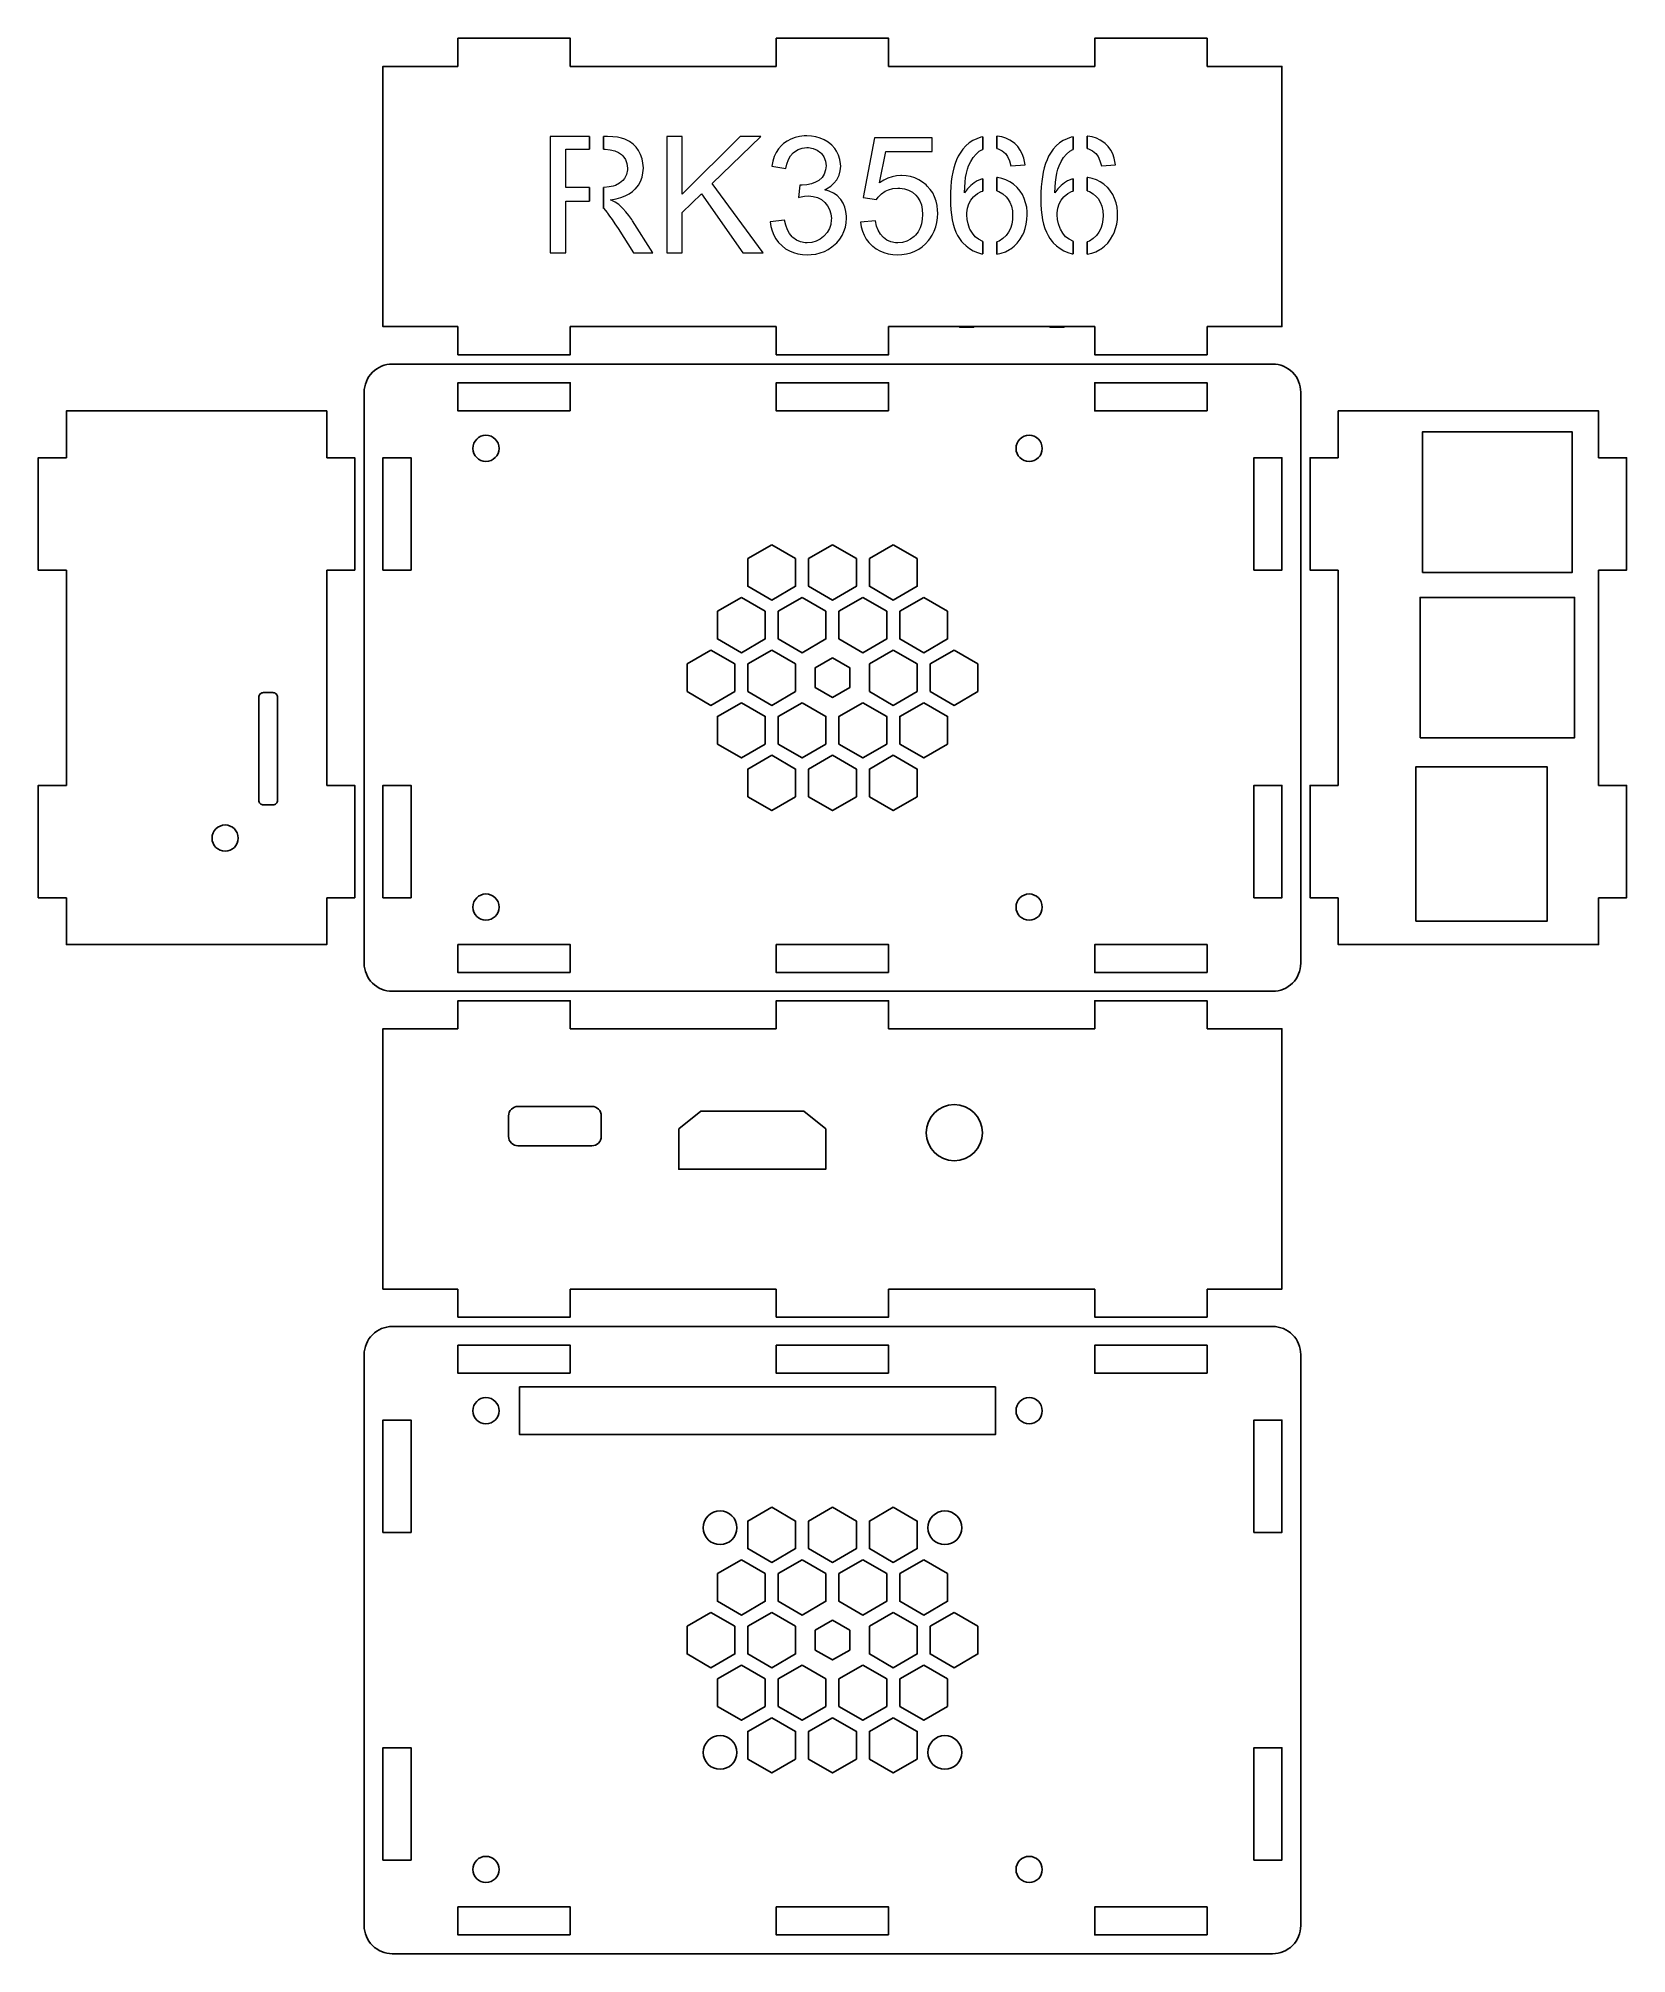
# Model space of a CAD drawing. Header units: millimetres. Extents: x 2945 to 3114, y 1561 to 1765.
import ezdxf

# ---------------------------------------------------------------- set-up
doc = ezdxf.new("R2010")
doc.units = ezdxf.units.MM
doc.layers.add('PG_ASSEMBLY_TOP', color=111, linetype='Continuous')
doc.layers.add('PG_SILKSCREEN_TOP', color=92, linetype='Continuous')

msp = doc.modelspace()

# ---------------------------------------------------------------- linework, layer by layer
at = {"lineweight": 0}
for p, q in [((3003.5, 1754.71), (2999.31, 1754.71)), ((2999.31, 1754.71), (2999.31, 1742.28)), ((3005.43, 1754.7), (3005, 1754.71)), ((3005.98, 1754.67), (3005.43, 1754.7)), ((3006.47, 1754.61), (3005.98, 1754.67)), ((3006.91, 1754.52), (3006.47, 1754.61)), ((3007.28, 1754.41), (3006.91, 1754.52)), ((3007.35, 1754.38), (3007.28, 1754.41)), ((3007.78, 1754.17), (3007.35, 1754.38)), ((3008.16, 1753.89), (3007.78, 1754.17)), ((3008.49, 1753.54), (3008.16, 1753.89)), ((3008.73, 1753.2), (3008.49, 1753.54)), ((3013.4, 1754.71), (3011.76, 1754.71)), ((3011.76, 1754.71), (3011.76, 1742.28)), ((3019.57, 1754.71), (3013.4, 1748.55)), ((3013.4, 1748.55), (3013.4, 1754.71)), ((3016.59, 1749.68), (3021.8, 1754.71)), ((3021.8, 1754.71), (3019.57, 1754.71)), ((3023.99, 1753.72), (3023.69, 1753.36)), ((3024.22, 1753.93), (3023.99, 1753.72)), ((3024.6, 1754.2), (3024.22, 1753.93)), ((3025, 1754.42), (3024.6, 1754.2)), ((3025.45, 1754.59), (3025, 1754.42)), ((3025.92, 1754.7), (3025.45, 1754.59)), ((3025.77, 1753.31), (3026.22, 1753.46)), ((3026.42, 1754.76), (3025.92, 1754.7)), ((3026.22, 1753.46), (3026.72, 1753.51)), ((3026.69, 1754.77), (3026.42, 1754.76)), ((3027.19, 1754.74), (3026.69, 1754.77)), ((3026.72, 1753.51), (3026.89, 1753.51)), ((3026.89, 1753.51), (3027.39, 1753.42)), ((3027.67, 1754.66), (3027.19, 1754.74)), ((3027.39, 1753.42), (3027.82, 1753.24)), ((3028.13, 1754.52), (3027.67, 1754.66)), ((3028.56, 1754.33), (3028.13, 1754.52)), ((3028.99, 1754.07), (3028.56, 1754.33)), ((3029.37, 1753.77), (3028.99, 1754.07)), ((3029.69, 1753.41), (3029.37, 1753.77)), ((3033.92, 1754.55), (3032.71, 1748.16)), ((3040.1, 1754.55), (3033.92, 1754.55)), ((3040.1, 1753.09), (3040.1, 1754.55)), ((3043.69, 1753.7), (3043.36, 1753.34)), ((3044.04, 1754), (3043.69, 1753.7)), ((3044.43, 1754.26), (3044.04, 1754)), ((3044.84, 1754.46), (3044.43, 1754.26)), ((3045.29, 1754.61), (3044.84, 1754.46)), ((3045.48, 1754.66), (3045.29, 1754.61)), ((3047.01, 1754.74), (3046.98, 1754.74)), ((3047.51, 1754.66), (3047.01, 1754.74)), ((3047.96, 1754.51), (3047.51, 1754.66)), ((3048.38, 1754.31), (3047.96, 1754.51)), ((3048.76, 1754.05), (3048.38, 1754.31)), ((3048.9, 1753.95), (3048.76, 1754.05)), ((3049.22, 1753.62), (3048.9, 1753.95)), ((3049.49, 1753.24), (3049.22, 1753.62)), ((3053.34, 1753.7), (3053.02, 1753.34)), ((3053.7, 1754), (3053.34, 1753.7)), ((3054.08, 1754.26), (3053.7, 1754)), ((3054.5, 1754.46), (3054.08, 1754.26)), ((3054.94, 1754.61), (3054.5, 1754.46)), ((3055.14, 1754.66), (3054.94, 1754.61)), ((3056.67, 1754.74), (3056.64, 1754.74)), ((3057.16, 1754.66), (3056.67, 1754.74)), ((3057.62, 1754.51), (3057.16, 1754.66)), ((3058.03, 1754.31), (3057.62, 1754.51)), ((3058.42, 1754.05), (3058.03, 1754.31)), ((3058.55, 1753.95), (3058.42, 1754.05)), ((3058.87, 1753.62), (3058.55, 1753.95)), ((3059.15, 1753.24), (3058.87, 1753.62)), ((3000.96, 1749.23), (3000.96, 1753.34)), ((3000.96, 1753.34), (3003.5, 1753.34)), ((3005, 1753.34), (3005.16, 1753.34)), ((3005.16, 1753.34), (3005.71, 1753.28)), ((3005.71, 1753.28), (3006.19, 1753.17)), ((3006.19, 1753.17), (3006.59, 1753)), ((3006.59, 1753), (3006.91, 1752.77)), ((3006.91, 1752.77), (3007.06, 1752.63)), ((3007.06, 1752.63), (3007.33, 1752.25)), ((3007.33, 1752.25), (3007.5, 1751.81)), ((3007.5, 1751.81), (3007.55, 1751.32)), ((3008.96, 1752.77), (3008.73, 1753.2)), ((3009.11, 1752.31), (3008.96, 1752.77)), ((3009.21, 1751.84), (3009.11, 1752.31)), ((3009.25, 1751.34), (3009.21, 1751.84)), ((3023.07, 1752.06), (3022.95, 1751.54)), ((3022.95, 1751.54), (3024.47, 1751.27)), ((3023.23, 1752.54), (3023.07, 1752.06)), ((3023.44, 1752.98), (3023.23, 1752.54)), ((3023.69, 1753.36), (3023.44, 1752.98)), ((3024.47, 1751.27), (3024.57, 1751.75)), ((3024.57, 1751.75), (3024.74, 1752.23)), ((3024.74, 1752.23), (3024.96, 1752.62)), ((3024.96, 1752.62), (3025.24, 1752.95)), ((3025.24, 1752.95), (3025.37, 1753.07)), ((3025.37, 1753.07), (3025.77, 1753.31)), ((3027.82, 1753.24), (3028.19, 1752.96)), ((3028.19, 1752.96), (3028.26, 1752.88)), ((3028.26, 1752.88), (3028.53, 1752.51)), ((3028.53, 1752.51), (3028.7, 1752.06)), ((3028.7, 1752.06), (3028.76, 1751.57)), ((3028.76, 1751.57), (3028.71, 1751.12)), ((3029.87, 1753.14), (3029.69, 1753.41)), ((3030.1, 1752.7), (3029.87, 1753.14)), ((3030.24, 1752.23), (3030.1, 1752.7)), ((3030.31, 1751.76), (3030.24, 1752.23)), ((3030.28, 1751.04), (3030.32, 1751.53)), ((3030.32, 1751.53), (3030.31, 1751.76)), ((3034.47, 1749.75), (3035.14, 1753.09)), ((3035.14, 1753.09), (3040.1, 1753.09)), ((3042.53, 1751.8), (3042.4, 1751.36)), ((3042.69, 1752.21), (3042.53, 1751.8)), ((3042.87, 1752.58), (3042.69, 1752.21)), ((3043.06, 1752.93), (3042.87, 1752.58)), ((3043.28, 1753.24), (3043.06, 1752.93)), ((3043.36, 1753.34), (3043.28, 1753.24)), ((3043.85, 1751.2), (3043.98, 1751.57)), ((3043.98, 1751.57), (3044.2, 1752.03)), ((3044.2, 1752.03), (3044.47, 1752.45)), ((3044.47, 1752.45), (3044.77, 1752.81)), ((3044.77, 1752.81), (3045.12, 1753.11)), ((3045.12, 1753.11), (3045.45, 1753.3)), ((3045.45, 1753.3), (3045.48, 1753.32)), ((3046.98, 1753.42), (3047.13, 1753.39)), ((3047.13, 1753.39), (3047.55, 1753.17)), ((3047.55, 1753.17), (3047.92, 1752.86)), ((3047.92, 1752.86), (3048.14, 1752.55)), ((3048.14, 1752.55), (3048.34, 1752.1)), ((3048.34, 1752.1), (3048.5, 1751.55)), ((3048.5, 1751.55), (3050.01, 1751.67)), ((3049.71, 1752.83), (3049.49, 1753.24)), ((3049.87, 1752.37), (3049.71, 1752.83)), ((3049.99, 1751.86), (3049.87, 1752.37)), ((3050.01, 1751.67), (3049.99, 1751.86)), ((3052.19, 1751.8), (3052.06, 1751.36)), ((3052.35, 1752.21), (3052.19, 1751.8)), ((3052.52, 1752.58), (3052.35, 1752.21)), ((3052.72, 1752.93), (3052.52, 1752.58)), ((3052.94, 1753.24), (3052.72, 1752.93)), ((3053.02, 1753.34), (3052.94, 1753.24)), ((3053.51, 1751.2), (3053.64, 1751.57)), ((3053.64, 1751.57), (3053.86, 1752.03)), ((3053.86, 1752.03), (3054.12, 1752.45)), ((3054.12, 1752.45), (3054.43, 1752.81)), ((3054.43, 1752.81), (3054.77, 1753.11)), ((3054.77, 1753.11), (3055.1, 1753.3)), ((3055.1, 1753.3), (3055.14, 1753.32)), ((3056.64, 1753.42), (3056.79, 1753.39)), ((3056.79, 1753.39), (3057.21, 1753.17)), ((3057.21, 1753.17), (3057.58, 1752.86)), ((3057.58, 1752.86), (3057.8, 1752.55)), ((3057.8, 1752.55), (3058, 1752.1)), ((3058, 1752.1), (3058.15, 1751.55)), ((3058.15, 1751.55), (3059.67, 1751.67)), ((3059.36, 1752.83), (3059.15, 1753.24)), ((3059.53, 1752.37), (3059.36, 1752.83)), ((3059.64, 1751.86), (3059.53, 1752.37)), ((3059.67, 1751.67), (3059.64, 1751.86)), ((3006.02, 1749.39), (3005.58, 1749.3)), ((3006.26, 1749.47), (3006.02, 1749.39)), ((3006.7, 1749.69), (3006.26, 1749.47)), ((3007.06, 1750), (3006.7, 1749.69)), ((3007.22, 1750.21), (3007.06, 1750)), ((3007.44, 1750.65), (3007.22, 1750.21)), ((3007.54, 1751.12), (3007.44, 1750.65)), ((3007.55, 1751.32), (3007.54, 1751.12)), ((3008.41, 1749.12), (3008.72, 1749.5)), ((3008.72, 1749.5), (3008.95, 1749.9)), ((3008.95, 1749.9), (3009.11, 1750.35)), ((3009.11, 1750.35), (3009.21, 1750.82)), ((3009.21, 1750.82), (3009.25, 1751.32)), ((3009.25, 1751.32), (3009.25, 1751.34)), ((3022.03, 1742.28), (3016.59, 1749.68)), ((3025.97, 1749.51), (3025.8, 1748.17)), ((3026.22, 1749.49), (3025.97, 1749.51)), ((3026.72, 1749.52), (3026.22, 1749.49)), ((3027.19, 1749.63), (3026.72, 1749.52)), ((3027.64, 1749.81), (3027.19, 1749.63)), ((3027.97, 1750), (3027.64, 1749.81)), ((3028.33, 1750.3), (3027.97, 1750)), ((3028.57, 1750.68), (3028.33, 1750.3)), ((3028.71, 1751.12), (3028.57, 1750.68)), ((3028.82, 1749.12), (3029.25, 1749.39)), ((3029.25, 1749.39), (3029.6, 1749.71)), ((3029.6, 1749.71), (3029.89, 1750.07)), ((3029.89, 1750.07), (3029.94, 1750.14)), ((3029.94, 1750.14), (3030.15, 1750.58)), ((3030.15, 1750.58), (3030.28, 1751.04)), ((3034.91, 1750.02), (3034.47, 1749.75)), ((3035.35, 1750.23), (3034.91, 1750.02)), ((3035.81, 1750.39), (3035.35, 1750.23)), ((3036.27, 1750.49), (3035.81, 1750.39)), ((3036.74, 1750.53), (3036.27, 1750.49)), ((3036.82, 1750.53), (3036.74, 1750.53)), ((3037.32, 1750.5), (3036.82, 1750.53)), ((3037.79, 1750.41), (3037.32, 1750.5)), ((3038.24, 1750.27), (3037.79, 1750.41)), ((3038.67, 1750.08), (3038.24, 1750.27)), ((3039.07, 1749.82), (3038.67, 1750.08)), ((3039.44, 1749.52), (3039.07, 1749.82)), ((3039.56, 1749.4), (3039.44, 1749.52)), ((3039.87, 1749.04), (3039.56, 1749.4)), ((3042.12, 1749.87), (3042.07, 1749.31)), ((3042.2, 1750.4), (3042.12, 1749.87)), ((3042.29, 1750.9), (3042.2, 1750.4)), ((3042.4, 1751.36), (3042.29, 1750.9)), ((3043.56, 1749.27), (3043.6, 1749.82)), ((3043.6, 1749.82), (3043.66, 1750.33)), ((3043.66, 1750.33), (3043.75, 1750.79)), ((3043.75, 1750.79), (3043.85, 1751.2)), ((3044.2, 1749.46), (3043.85, 1749.1)), ((3044.57, 1749.75), (3044.2, 1749.46)), ((3044.9, 1749.94), (3044.57, 1749.75)), ((3045.35, 1750.14), (3044.9, 1749.94)), ((3045.48, 1750.18), (3045.35, 1750.14)), ((3047.06, 1750.32), (3046.98, 1750.32)), ((3047.53, 1750.22), (3047.06, 1750.32)), ((3047.97, 1750.08), (3047.53, 1750.22)), ((3048.38, 1749.86), (3047.97, 1750.08)), ((3048.78, 1749.59), (3048.38, 1749.86)), ((3049.15, 1749.25), (3048.78, 1749.59)), ((3051.78, 1749.87), (3051.73, 1749.31)), ((3051.85, 1750.4), (3051.78, 1749.87)), ((3051.95, 1750.9), (3051.85, 1750.4)), ((3052.06, 1751.36), (3051.95, 1750.9)), ((3053.22, 1749.27), (3053.26, 1749.82)), ((3053.26, 1749.82), (3053.32, 1750.33)), ((3053.32, 1750.33), (3053.4, 1750.79)), ((3053.4, 1750.79), (3053.51, 1751.2)), ((3053.85, 1749.46), (3053.51, 1749.1)), ((3054.23, 1749.75), (3053.85, 1749.46)), ((3054.55, 1749.94), (3054.23, 1749.75)), ((3055.01, 1750.14), (3054.55, 1749.94)), ((3055.14, 1750.18), (3055.01, 1750.14)), ((3056.71, 1750.32), (3056.64, 1750.32)), ((3057.18, 1750.22), (3056.71, 1750.32)), ((3057.62, 1750.08), (3057.18, 1750.22)), ((3058.04, 1749.86), (3057.62, 1750.08)), ((3058.43, 1749.59), (3058.04, 1749.86)), ((3058.8, 1749.25), (3058.43, 1749.59)), ((3003.5, 1749.23), (3000.96, 1749.23)), ((3000.96, 1742.28), (3000.96, 1747.8)), ((3000.96, 1747.8), (3002.86, 1747.8)), ((3002.86, 1747.8), (3003.37, 1747.79)), ((3003.37, 1747.79), (3003.5, 1747.78)), ((3005.08, 1749.24), (3005, 1749.24)), ((3005.58, 1749.3), (3005.08, 1749.24)), ((3006.24, 1747.68), (3005.74, 1747.94)), ((3005.74, 1747.94), (3005.78, 1747.94)), ((3005.78, 1747.94), (3006.35, 1748.05)), ((3006.62, 1747.42), (3006.24, 1747.68)), ((3006.35, 1748.05), (3006.86, 1748.18)), ((3006.74, 1747.32), (3006.62, 1747.42)), ((3007.06, 1747), (3006.74, 1747.32)), ((3006.86, 1748.18), (3007.32, 1748.35)), ((3007.32, 1748.35), (3007.72, 1748.57)), ((3007.72, 1748.57), (3008.08, 1748.81)), ((3008.08, 1748.81), (3008.39, 1749.09)), ((3008.39, 1749.09), (3008.41, 1749.12)), ((3013.4, 1746.59), (3015.44, 1748.58)), ((3015.44, 1748.58), (3019.86, 1742.28)), ((3025.8, 1748.17), (3025.93, 1748.2)), ((3025.93, 1748.2), (3026.45, 1748.31)), ((3026.45, 1748.31), (3026.88, 1748.34)), ((3026.88, 1748.34), (3027.38, 1748.3)), ((3027.38, 1748.3), (3027.85, 1748.17)), ((3027.85, 1748.17), (3028.26, 1747.96)), ((3028.26, 1747.96), (3028.63, 1747.66)), ((3028.61, 1749.01), (3028.82, 1749.12)), ((3029.1, 1748.87), (3028.61, 1749.01)), ((3028.63, 1747.66), (3028.92, 1747.3)), ((3028.92, 1747.3), (3029.14, 1746.88)), ((3029.54, 1748.65), (3029.1, 1748.87)), ((3029.93, 1748.38), (3029.54, 1748.65)), ((3030.25, 1748.05), (3029.93, 1748.38)), ((3030.32, 1747.97), (3030.25, 1748.05)), ((3030.57, 1747.58), (3030.32, 1747.97)), ((3030.75, 1747.15), (3030.57, 1747.58)), ((3032.71, 1748.16), (3034.15, 1747.98)), ((3034.15, 1747.98), (3034.32, 1748.22)), ((3034.32, 1748.22), (3034.66, 1748.56)), ((3034.66, 1748.56), (3035.08, 1748.85)), ((3035.08, 1748.85), (3035.44, 1749.01)), ((3035.44, 1749.01), (3035.9, 1749.14)), ((3035.9, 1749.14), (3036.41, 1749.18)), ((3036.41, 1749.18), (3036.63, 1749.17)), ((3036.63, 1749.17), (3037.12, 1749.1)), ((3037.12, 1749.1), (3037.57, 1748.95)), ((3037.57, 1748.95), (3037.98, 1748.73)), ((3037.98, 1748.73), (3038.33, 1748.42)), ((3038.33, 1748.42), (3038.52, 1748.2)), ((3038.52, 1748.2), (3038.76, 1747.82)), ((3038.76, 1747.82), (3038.93, 1747.38)), ((3038.93, 1747.38), (3039.03, 1746.9)), ((3040.14, 1748.66), (3039.87, 1749.04)), ((3040.35, 1748.25), (3040.14, 1748.66)), ((3040.51, 1747.8), (3040.35, 1748.25)), ((3040.62, 1747.33), (3040.51, 1747.8)), ((3040.67, 1746.83), (3040.62, 1747.33)), ((3042.04, 1748.72), (3042.03, 1748.1)), ((3042.03, 1748.1), (3042.03, 1748.07)), ((3042.03, 1748.07), (3042.04, 1747.45)), ((3042.07, 1749.31), (3042.04, 1748.72)), ((3042.04, 1747.45), (3042.08, 1746.86)), ((3043.55, 1748.69), (3043.56, 1749.27)), ((3043.85, 1749.1), (3043.55, 1748.69)), ((3043.86, 1747.04), (3044, 1747.49)), ((3044, 1747.49), (3044.21, 1747.9)), ((3044.21, 1747.9), (3044.5, 1748.26)), ((3044.5, 1748.26), (3044.53, 1748.29)), ((3044.53, 1748.29), (3044.91, 1748.6)), ((3044.91, 1748.6), (3045.32, 1748.82)), ((3045.32, 1748.82), (3045.48, 1748.87)), ((3046.98, 1748.88), (3047.22, 1748.81)), ((3047.22, 1748.81), (3047.63, 1748.58)), ((3047.63, 1748.58), (3047.99, 1748.26)), ((3047.99, 1748.26), (3048.14, 1748.07)), ((3048.14, 1748.07), (3048.38, 1747.69)), ((3048.38, 1747.69), (3048.55, 1747.25)), ((3049.17, 1749.23), (3049.15, 1749.25)), ((3049.47, 1748.87), (3049.17, 1749.23)), ((3049.72, 1748.48), (3049.47, 1748.87)), ((3049.92, 1748.07), (3049.72, 1748.48)), ((3050.07, 1747.61), (3049.92, 1748.07)), ((3050.18, 1747.14), (3050.07, 1747.61)), ((3051.7, 1748.72), (3051.68, 1748.1)), ((3051.68, 1748.1), (3051.68, 1748.07)), ((3051.68, 1748.07), (3051.7, 1747.45)), ((3051.73, 1749.31), (3051.7, 1748.72)), ((3051.7, 1747.45), (3051.73, 1746.86)), ((3053.2, 1748.69), (3053.22, 1749.27)), ((3053.51, 1749.1), (3053.2, 1748.69)), ((3053.51, 1747.04), (3053.66, 1747.49)), ((3053.66, 1747.49), (3053.87, 1747.9)), ((3053.87, 1747.9), (3054.16, 1748.26)), ((3054.16, 1748.26), (3054.19, 1748.29)), ((3054.19, 1748.29), (3054.56, 1748.6)), ((3054.56, 1748.6), (3054.98, 1748.82)), ((3054.98, 1748.82), (3055.14, 1748.87)), ((3056.64, 1748.88), (3056.88, 1748.81)), ((3056.88, 1748.81), (3057.29, 1748.58)), ((3057.29, 1748.58), (3057.65, 1748.26)), ((3057.65, 1748.26), (3057.8, 1748.07)), ((3057.8, 1748.07), (3058.03, 1747.69)), ((3058.03, 1747.69), (3058.2, 1747.25)), ((3058.83, 1749.23), (3058.8, 1749.25)), ((3059.12, 1748.87), (3058.83, 1749.23)), ((3059.38, 1748.48), (3059.12, 1748.87)), ((3059.57, 1748.07), (3059.38, 1748.48)), ((3059.73, 1747.61), (3059.57, 1748.07)), ((3059.83, 1747.14), (3059.73, 1747.61)), ((3005, 1747.02), (3005.37, 1746.58)), ((3005.37, 1746.58), (3005.42, 1746.52)), ((3005.42, 1746.52), (3005.65, 1746.2)), ((3005.65, 1746.2), (3005.93, 1745.81)), ((3005.93, 1745.81), (3006.22, 1745.37)), ((3006.22, 1745.37), (3006.55, 1744.87)), ((3007.38, 1746.64), (3007.06, 1747)), ((3007.7, 1746.25), (3007.38, 1746.64)), ((3008, 1745.83), (3007.7, 1746.25)), ((3008.1, 1745.67), (3008, 1745.83)), ((3010.27, 1742.28), (3008.1, 1745.67)), ((3013.4, 1742.28), (3013.4, 1746.59)), ((3024.32, 1745.77), (3022.79, 1745.56)), ((3022.79, 1745.56), (3022.87, 1745.08)), ((3024.46, 1745.21), (3024.32, 1745.77)), ((3029.25, 1745.31), (3029.11, 1744.85)), ((3029.14, 1746.88), (3029.27, 1746.43)), ((3029.31, 1745.79), (3029.25, 1745.31)), ((3029.27, 1746.43), (3029.32, 1745.92)), ((3029.32, 1745.92), (3029.31, 1745.79)), ((3030.87, 1746.68), (3030.75, 1747.15)), ((3030.82, 1744.99), (3030.91, 1745.46)), ((3030.93, 1746.17), (3030.87, 1746.68)), ((3030.91, 1745.46), (3030.93, 1745.96)), ((3030.93, 1745.96), (3030.93, 1746.17)), ((3034.04, 1745.68), (3032.44, 1745.54)), ((3032.44, 1745.54), (3032.51, 1745.05)), ((3034.16, 1745.13), (3034.04, 1745.68)), ((3038.94, 1745.37), (3038.79, 1744.92)), ((3039.03, 1745.86), (3038.94, 1745.37)), ((3039.03, 1746.9), (3039.06, 1746.36)), ((3039.06, 1746.36), (3039.03, 1745.86)), ((3040.47, 1745.03), (3040.59, 1745.5)), ((3040.59, 1745.5), (3040.66, 1745.99)), ((3040.66, 1745.99), (3040.68, 1746.5)), ((3040.68, 1746.5), (3040.67, 1746.83)), ((3042.08, 1746.86), (3042.14, 1746.31)), ((3042.14, 1746.31), (3042.23, 1745.8)), ((3042.23, 1745.8), (3042.34, 1745.32)), ((3042.34, 1745.32), (3042.47, 1744.88)), ((3043.79, 1746.53), (3043.86, 1747.04)), ((3043.79, 1746.31), (3043.79, 1746.53)), ((3043.82, 1745.82), (3043.79, 1746.31)), ((3043.92, 1745.35), (3043.82, 1745.82)), ((3044.09, 1744.88), (3043.92, 1745.35)), ((3048.58, 1745.32), (3048.45, 1744.87)), ((3048.55, 1747.25), (3048.65, 1746.77)), ((3048.66, 1745.83), (3048.58, 1745.32)), ((3048.65, 1746.77), (3048.68, 1746.23)), ((3048.68, 1746.23), (3048.66, 1745.83)), ((3050.02, 1744.86), (3050.14, 1745.33)), ((3050.14, 1745.33), (3050.21, 1745.82)), ((3050.23, 1746.63), (3050.18, 1747.14)), ((3050.21, 1745.82), (3050.24, 1746.32)), ((3050.24, 1746.32), (3050.23, 1746.63)), ((3051.73, 1746.86), (3051.8, 1746.31)), ((3051.8, 1746.31), (3051.88, 1745.8)), ((3051.88, 1745.8), (3051.99, 1745.32)), ((3051.99, 1745.32), (3052.12, 1744.88)), ((3053.44, 1746.31), (3053.45, 1746.53)), ((3053.47, 1745.82), (3053.44, 1746.31)), ((3053.45, 1746.53), (3053.51, 1747.04)), ((3053.58, 1745.35), (3053.47, 1745.82)), ((3053.74, 1744.88), (3053.58, 1745.35)), ((3058.24, 1745.32), (3058.1, 1744.87)), ((3058.2, 1747.25), (3058.3, 1746.77)), ((3058.31, 1745.83), (3058.24, 1745.32)), ((3058.3, 1746.77), (3058.33, 1746.23)), ((3058.33, 1746.23), (3058.31, 1745.83)), ((3059.68, 1744.86), (3059.8, 1745.33)), ((3059.8, 1745.33), (3059.87, 1745.82)), ((3059.88, 1746.63), (3059.83, 1747.14)), ((3059.87, 1745.82), (3059.89, 1746.32)), ((3059.89, 1746.32), (3059.88, 1746.63)), ((3006.55, 1744.87), (3008.2, 1742.28)), ((3022.87, 1745.08), (3023, 1744.61)), ((3023, 1744.61), (3023.18, 1744.16)), ((3023.18, 1744.16), (3023.41, 1743.76)), ((3023.41, 1743.76), (3023.69, 1743.38)), ((3023.69, 1743.38), (3024.03, 1743.04)), ((3024.64, 1744.72), (3024.46, 1745.21)), ((3024.86, 1744.32), (3024.64, 1744.72)), ((3025.12, 1743.99), (3024.86, 1744.32)), ((3025.22, 1743.9), (3025.12, 1743.99)), ((3025.6, 1743.62), (3025.22, 1743.9)), ((3026.03, 1743.43), (3025.6, 1743.62)), ((3026.51, 1743.34), (3026.03, 1743.43)), ((3026.75, 1743.32), (3026.51, 1743.34)), ((3027.25, 1743.37), (3026.75, 1743.32)), ((3027.7, 1743.5), (3027.25, 1743.37)), ((3028.12, 1743.71), (3027.7, 1743.5)), ((3028.5, 1744), (3028.12, 1743.71)), ((3028.57, 1744.07), (3028.5, 1744)), ((3028.88, 1744.44), (3028.57, 1744.07)), ((3029.11, 1744.85), (3028.88, 1744.44)), ((3029.38, 1742.89), (3029.74, 1743.2)), ((3029.74, 1743.2), (3029.9, 1743.35)), ((3029.9, 1743.35), (3030.21, 1743.72)), ((3030.21, 1743.72), (3030.47, 1744.12)), ((3030.47, 1744.12), (3030.67, 1744.54)), ((3030.67, 1744.54), (3030.82, 1744.99)), ((3032.51, 1745.05), (3032.64, 1744.58)), ((3032.64, 1744.58), (3032.82, 1744.14)), ((3032.82, 1744.14), (3033.05, 1743.73)), ((3033.05, 1743.73), (3033.34, 1743.36)), ((3033.34, 1743.36), (3033.67, 1743.02)), ((3034.33, 1744.67), (3034.16, 1745.13)), ((3034.56, 1744.27), (3034.33, 1744.67)), ((3034.85, 1743.94), (3034.56, 1744.27)), ((3034.88, 1743.92), (3034.85, 1743.94)), ((3035.26, 1743.63), (3034.88, 1743.92)), ((3035.69, 1743.44), (3035.26, 1743.63)), ((3036.16, 1743.34), (3035.69, 1743.44)), ((3036.43, 1743.32), (3036.16, 1743.34)), ((3036.92, 1743.37), (3036.43, 1743.32)), ((3037.37, 1743.5), (3036.92, 1743.37)), ((3037.78, 1743.72), (3037.37, 1743.5)), ((3038.16, 1744.02), (3037.78, 1743.72)), ((3038.3, 1744.15), (3038.16, 1744.02)), ((3038.58, 1744.52), (3038.3, 1744.15)), ((3038.79, 1744.92), (3038.58, 1744.52)), ((3039.03, 1742.9), (3039.38, 1743.22)), ((3039.38, 1743.22), (3039.7, 1743.58)), ((3039.7, 1743.58), (3039.84, 1743.76)), ((3039.84, 1743.76), (3040.1, 1744.16)), ((3040.1, 1744.16), (3040.31, 1744.59)), ((3040.31, 1744.59), (3040.47, 1745.03)), ((3042.47, 1744.88), (3042.62, 1744.48)), ((3042.62, 1744.48), (3042.8, 1744.11)), ((3042.8, 1744.11), (3043, 1743.78)), ((3043, 1743.78), (3043.23, 1743.48)), ((3043.23, 1743.48), (3043.36, 1743.34)), ((3043.36, 1743.34), (3043.7, 1743)), ((3044.12, 1744.8), (3044.09, 1744.88)), ((3044.38, 1744.36), (3044.12, 1744.8)), ((3044.69, 1743.99), (3044.38, 1744.36)), ((3045.05, 1743.71), (3044.69, 1743.99)), ((3045.5, 1743.48), (3045.05, 1743.71)), ((3047.23, 1743.53), (3046.98, 1743.44)), ((3047.63, 1743.78), (3047.23, 1743.53)), ((3047.98, 1744.11), (3047.63, 1743.78)), ((3048.24, 1744.46), (3047.98, 1744.11)), ((3048.45, 1744.87), (3048.24, 1744.46)), ((3048.85, 1742.98), (3049.18, 1743.31)), ((3049.18, 1743.31), (3049.48, 1743.71)), ((3049.48, 1743.71), (3049.74, 1744.15)), ((3049.74, 1744.15), (3049.86, 1744.41)), ((3049.86, 1744.41), (3050.02, 1744.86)), ((3052.12, 1744.88), (3052.28, 1744.48)), ((3052.28, 1744.48), (3052.46, 1744.11)), ((3052.46, 1744.11), (3052.66, 1743.78)), ((3052.66, 1743.78), (3052.89, 1743.48)), ((3052.89, 1743.48), (3053.01, 1743.34)), ((3053.01, 1743.34), (3053.36, 1743)), ((3053.78, 1744.8), (3053.74, 1744.88)), ((3054.03, 1744.36), (3053.78, 1744.8)), ((3054.34, 1743.99), (3054.03, 1744.36)), ((3054.71, 1743.71), (3054.34, 1743.99)), ((3055.16, 1743.48), (3054.71, 1743.71)), ((3056.88, 1743.53), (3056.64, 1743.44)), ((3057.29, 1743.78), (3056.88, 1743.53)), ((3057.64, 1744.11), (3057.29, 1743.78)), ((3057.9, 1744.46), (3057.64, 1744.11)), ((3058.1, 1744.87), (3057.9, 1744.46)), ((3058.5, 1742.98), (3058.84, 1743.31)), ((3058.84, 1743.31), (3059.14, 1743.71)), ((3059.14, 1743.71), (3059.39, 1744.15)), ((3059.39, 1744.15), (3059.51, 1744.41)), ((3059.51, 1744.41), (3059.68, 1744.86)), ((2999.31, 1742.28), (3000.96, 1742.28)), ((3008.2, 1742.28), (3010.27, 1742.28)), ((3011.76, 1742.28), (3013.4, 1742.28)), ((3019.86, 1742.28), (3022.03, 1742.28)), ((3024.03, 1743.04), (3024.07, 1743)), ((3024.07, 1743), (3024.44, 1742.71)), ((3024.44, 1742.71), (3024.84, 1742.48)), ((3024.84, 1742.48), (3025.27, 1742.3)), ((3025.27, 1742.3), (3025.73, 1742.17)), ((3025.73, 1742.17), (3026.23, 1742.09)), ((3026.23, 1742.09), (3026.75, 1742.06)), ((3026.75, 1742.06), (3027.17, 1742.08)), ((3027.17, 1742.08), (3027.67, 1742.14)), ((3027.67, 1742.14), (3028.14, 1742.26)), ((3028.14, 1742.26), (3028.58, 1742.42)), ((3028.58, 1742.42), (3028.99, 1742.63)), ((3028.99, 1742.63), (3029.38, 1742.89)), ((3033.67, 1743.02), (3033.74, 1742.97)), ((3033.74, 1742.97), (3034.1, 1742.69)), ((3034.1, 1742.69), (3034.5, 1742.47)), ((3034.5, 1742.47), (3034.94, 1742.29)), ((3034.94, 1742.29), (3035.4, 1742.17)), ((3035.4, 1742.17), (3035.9, 1742.1)), ((3035.9, 1742.1), (3036.43, 1742.07)), ((3036.43, 1742.07), (3036.85, 1742.09)), ((3036.85, 1742.09), (3037.35, 1742.15)), ((3037.35, 1742.15), (3037.81, 1742.27)), ((3037.81, 1742.27), (3038.24, 1742.43)), ((3038.24, 1742.43), (3038.65, 1742.64)), ((3038.65, 1742.64), (3039.03, 1742.9)), ((3043.7, 1743), (3044.08, 1742.72)), ((3044.08, 1742.72), (3044.48, 1742.48)), ((3044.48, 1742.48), (3044.91, 1742.3)), ((3044.91, 1742.3), (3045.36, 1742.17)), ((3045.36, 1742.17), (3045.48, 1742.15)), ((3046.98, 1742.12), (3047, 1742.12)), ((3047, 1742.12), (3047.47, 1742.22)), ((3047.47, 1742.22), (3047.92, 1742.38)), ((3047.92, 1742.38), (3048.35, 1742.61)), ((3048.35, 1742.61), (3048.47, 1742.68)), ((3048.47, 1742.68), (3048.85, 1742.98)), ((3053.36, 1743), (3053.74, 1742.72)), ((3053.74, 1742.72), (3054.14, 1742.48)), ((3054.14, 1742.48), (3054.57, 1742.3)), ((3054.57, 1742.3), (3055.02, 1742.17)), ((3055.02, 1742.17), (3055.14, 1742.15)), ((3056.64, 1742.12), (3056.65, 1742.12)), ((3056.65, 1742.12), (3057.13, 1742.22)), ((3057.13, 1742.22), (3057.58, 1742.38)), ((3057.58, 1742.38), (3058, 1742.61)), ((3058, 1742.61), (3058.13, 1742.68)), ((3058.13, 1742.68), (3058.5, 1742.98))]:
    msp.add_line(p, q, dxfattribs=at)
for p, q in [((3013.03, 1648.68), (3015.38, 1650.58)), ((3015.38, 1650.58), (3026.38, 1650.58)), ((3026.38, 1650.58), (3028.73, 1648.68))]:
    msp.add_line(p, q)
for points in [[(2989.44, 1762.18), (2989.44, 1765.18), (3001.44, 1765.18), (3001.44, 1762.18)], [(3023.44, 1762.18), (3023.44, 1765.18), (3035.44, 1765.18), (3035.44, 1762.18)], [(3057.44, 1762.18), (3057.44, 1765.18), (3069.44, 1765.18), (3069.44, 1762.18)], [(2989.44, 1762.18), (2981.44, 1762.18), (2981.44, 1734.38), (2989.44, 1734.38)], [(3023.44, 1762.18), (3001.44, 1762.18)], [(3057.44, 1762.18), (3035.44, 1762.18)], [(3069.44, 1734.38), (3077.44, 1734.38), (3077.44, 1762.18), (3069.44, 1762.18)], [(3003.5, 1754.71), (3003.5, 1753.34)], [(3005, 1753.34), (3005, 1754.71)], [(3045.48, 1754.66), (3045.48, 1753.32)], [(3046.98, 1753.42), (3046.98, 1754.74)], [(3055.14, 1754.66), (3055.14, 1753.32)], [(3056.64, 1753.42), (3056.64, 1754.74)], [(3045.48, 1750.18), (3045.48, 1748.87)], [(3046.98, 1748.88), (3046.98, 1750.32)], [(3055.14, 1750.18), (3055.14, 1748.87)], [(3056.64, 1748.88), (3056.64, 1750.32)], [(3003.5, 1749.23), (3003.5, 1747.78)], [(3005, 1747.01), (3005, 1749.24)], [(3045.48, 1743.49), (3045.48, 1742.15)], [(3046.98, 1742.12), (3046.98, 1743.44)], [(3055.14, 1743.49), (3055.14, 1742.15)], [(3056.64, 1742.12), (3056.64, 1743.44)], [(3001.44, 1734.38), (3001.44, 1731.38), (2989.44, 1731.38), (2989.44, 1734.38)], [(3001.44, 1734.38), (3023.44, 1734.38)], [(3035.44, 1734.38), (3035.44, 1731.38), (3023.44, 1731.38), (3023.44, 1734.38)], [(3035.44, 1734.38), (3057.44, 1734.38)], [(3043.01, 1734.38), (3043.01, 1734.32), (3044.51, 1734.32), (3044.51, 1734.38)], [(3052.66, 1734.38), (3052.66, 1734.32), (3054.16, 1734.32), (3054.16, 1734.38)], [(3069.44, 1734.38), (3069.44, 1731.38), (3057.44, 1731.38), (3057.44, 1734.38)], [(2975.44, 1720.38), (2975.44, 1725.38), (2947.64, 1725.38), (2947.64, 1720.38)], [(3111.24, 1720.38), (3111.24, 1725.38), (3083.44, 1725.38), (3083.44, 1720.38)], [(2947.64, 1720.38), (2944.64, 1720.38), (2944.64, 1708.38), (2947.64, 1708.38)], [(2975.44, 1708.38), (2978.44, 1708.38), (2978.44, 1720.38), (2975.44, 1720.38)], [(3083.44, 1720.38), (3080.44, 1720.38), (3080.44, 1708.38), (3083.44, 1708.38)], [(3111.24, 1708.38), (3114.24, 1708.38), (3114.24, 1720.38), (3111.24, 1720.38)], [(2947.64, 1708.38), (2947.64, 1685.38)], [(2975.44, 1685.38), (2975.44, 1708.38)], [(3083.44, 1708.38), (3083.44, 1685.38)], [(3111.24, 1685.38), (3111.24, 1708.38)], [(2947.64, 1685.38), (2944.64, 1685.38), (2944.64, 1673.38), (2947.64, 1673.38)], [(2975.44, 1673.38), (2978.44, 1673.38), (2978.44, 1685.38), (2975.44, 1685.38)], [(3083.44, 1685.38), (3080.44, 1685.38), (3080.44, 1673.38), (3083.44, 1673.38)], [(3111.24, 1673.38), (3114.24, 1673.38), (3114.24, 1685.38), (3111.24, 1685.38)], [(2947.64, 1673.38), (2947.64, 1668.38), (2975.44, 1668.38), (2975.44, 1673.38)], [(3083.44, 1673.38), (3083.44, 1668.38), (3111.24, 1668.38), (3111.24, 1673.38)], [(2989.44, 1659.38), (2989.44, 1662.38), (3001.44, 1662.38), (3001.44, 1659.38)], [(3023.44, 1659.38), (3023.44, 1662.38), (3035.44, 1662.38), (3035.44, 1659.38)], [(3057.44, 1659.38), (3057.44, 1662.38), (3069.44, 1662.38), (3069.44, 1659.38)], [(2989.44, 1659.38), (2981.44, 1659.38), (2981.44, 1631.58), (2989.44, 1631.58)], [(3023.44, 1659.38), (3001.44, 1659.38)], [(3057.44, 1659.38), (3035.44, 1659.38)], [(3069.44, 1631.58), (3077.44, 1631.58), (3077.44, 1659.38), (3069.44, 1659.38)], [(3013.03, 1648.68), (3013.03, 1644.38), (3028.73, 1644.38), (3028.73, 1648.68)], [(3001.44, 1631.58), (3001.44, 1628.58), (2989.44, 1628.58), (2989.44, 1631.58)], [(3001.44, 1631.58), (3023.44, 1631.58)], [(3035.44, 1631.58), (3035.44, 1628.58), (3023.44, 1628.58), (3023.44, 1631.58)], [(3035.44, 1631.58), (3057.44, 1631.58)], [(3069.44, 1631.58), (3069.44, 1628.58), (3057.44, 1628.58), (3057.44, 1631.58)]]:
    msp.add_lwpolyline(points)
for points in [[(2982.44, 1663.38), (3076.44, 1663.38, 0.414214), (3079.44, 1666.38), (3079.44, 1727.38, 0.414214), (3076.44, 1730.38), (2982.44, 1730.38, 0.414214), (2979.44, 1727.38), (2979.44, 1666.38, 0.414214)], [(2968.69, 1683.29), (2969.69, 1683.29, 0.414214), (2970.19, 1683.79), (2970.19, 1694.79, 0.414214), (2969.69, 1695.29), (2968.69, 1695.29, 0.414214), (2968.19, 1694.79), (2968.19, 1683.79, 0.414214)], [(3003.76, 1646.88), (2995.86, 1646.88, -0.414214), (2994.86, 1647.88), (2994.86, 1650.08, -0.414214), (2995.86, 1651.08), (3003.76, 1651.08, -0.414214), (3004.76, 1650.08), (3004.76, 1647.88, -0.414214)], [(2982.44, 1560.58), (3076.44, 1560.58, 0.414214), (3079.44, 1563.58), (3079.44, 1624.58, 0.414214), (3076.44, 1627.58), (2982.44, 1627.58, 0.414214), (2979.44, 1624.58), (2979.44, 1563.58, 0.414214)]]:
    msp.add_lwpolyline(points, format="xyb", close=True)
for points in [[(3001.44, 1725.38), (2989.44, 1725.38), (2989.44, 1728.38), (3001.44, 1728.38)], [(3035.44, 1725.38), (3023.44, 1725.38), (3023.44, 1728.38), (3035.44, 1728.38)], [(3069.44, 1725.38), (3057.44, 1725.38), (3057.44, 1728.38), (3069.44, 1728.38)], [(3092.44, 1708.13), (3108.44, 1708.13), (3108.44, 1723.13), (3092.44, 1723.13)], [(2981.44, 1708.38), (2984.44, 1708.38), (2984.44, 1720.38), (2981.44, 1720.38)], [(3074.44, 1708.38), (3077.44, 1708.38), (3077.44, 1720.38), (3074.44, 1720.38)], [(3091.74, 1670.87), (3105.74, 1670.87), (3105.74, 1687.37), (3091.74, 1687.37)], [(2981.44, 1673.38), (2984.44, 1673.38), (2984.44, 1685.38), (2981.44, 1685.38)], [(3074.44, 1673.38), (3077.44, 1673.38), (3077.44, 1685.38), (3074.44, 1685.38)], [(3001.44, 1665.38), (2989.44, 1665.38), (2989.44, 1668.38), (3001.44, 1668.38)], [(3035.44, 1665.38), (3023.44, 1665.38), (3023.44, 1668.38), (3035.44, 1668.38)], [(3069.44, 1665.38), (3057.44, 1665.38), (3057.44, 1668.38), (3069.44, 1668.38)], [(3001.44, 1622.58), (2989.44, 1622.58), (2989.44, 1625.58), (3001.44, 1625.58)], [(3035.44, 1622.58), (3023.44, 1622.58), (3023.44, 1625.58), (3035.44, 1625.58)], [(3069.44, 1622.58), (3057.44, 1622.58), (3057.44, 1625.58), (3069.44, 1625.58)], [(2981.44, 1605.58), (2984.44, 1605.58), (2984.44, 1617.58), (2981.44, 1617.58)], [(3074.44, 1605.58), (3077.44, 1605.58), (3077.44, 1617.58), (3074.44, 1617.58)], [(2981.44, 1570.58), (2984.44, 1570.58), (2984.44, 1582.58), (2981.44, 1582.58)], [(3074.44, 1570.58), (3077.44, 1570.58), (3077.44, 1582.58), (3074.44, 1582.58)], [(3001.44, 1562.58), (2989.44, 1562.58), (2989.44, 1565.58), (3001.44, 1565.58)], [(3035.44, 1562.58), (3023.44, 1562.58), (3023.44, 1565.58), (3035.44, 1565.58)], [(3069.44, 1562.58), (3057.44, 1562.58), (3057.44, 1565.58), (3069.44, 1565.58)]]:
    msp.add_lwpolyline(points, close=True)
at = {"linetype": 'ByBlock'}
for points in [[(3022.96, 1711.07), (3020.4, 1709.6), (3020.4, 1706.65), (3022.96, 1705.17), (3025.51, 1706.65), (3025.51, 1709.6)], [(3029.44, 1711.07), (3026.89, 1709.6), (3026.89, 1706.65), (3029.44, 1705.17), (3032, 1706.65), (3032, 1709.6)], [(3035.93, 1711.07), (3033.38, 1709.6), (3033.38, 1706.65), (3035.93, 1705.17), (3038.49, 1706.65), (3038.49, 1709.6)], [(3019.71, 1705.45), (3017.16, 1703.98), (3017.16, 1701.03), (3019.71, 1699.55), (3022.27, 1701.03), (3022.27, 1703.98)], [(3026.2, 1705.45), (3023.65, 1703.98), (3023.65, 1701.03), (3026.2, 1699.55), (3028.75, 1701.03), (3028.75, 1703.98)], [(3032.69, 1705.45), (3030.13, 1703.98), (3030.13, 1701.03), (3032.69, 1699.55), (3035.24, 1701.03), (3035.24, 1703.98)], [(3039.18, 1705.45), (3036.62, 1703.98), (3036.62, 1701.03), (3039.18, 1699.55), (3041.73, 1701.03), (3041.73, 1703.98)], [(3016.47, 1699.83), (3013.91, 1698.36), (3013.91, 1695.41), (3016.47, 1693.93), (3019.02, 1695.41), (3019.02, 1698.36)], [(3022.96, 1699.83), (3020.4, 1698.36), (3020.4, 1695.41), (3022.96, 1693.93), (3025.51, 1695.41), (3025.51, 1698.36)], [(3029.44, 1699), (3027.61, 1697.94), (3027.61, 1695.82), (3029.44, 1694.77), (3031.28, 1695.82), (3031.28, 1697.94)], [(3035.93, 1699.83), (3033.38, 1698.36), (3033.38, 1695.41), (3035.93, 1693.93), (3038.49, 1695.41), (3038.49, 1698.36)], [(3042.42, 1699.83), (3039.87, 1698.36), (3039.87, 1695.41), (3042.42, 1693.93), (3044.98, 1695.41), (3044.98, 1698.36)], [(3019.71, 1694.21), (3017.16, 1692.74), (3017.16, 1689.79), (3019.71, 1688.31), (3022.27, 1689.79), (3022.27, 1692.74)], [(3026.2, 1694.21), (3023.65, 1692.74), (3023.65, 1689.79), (3026.2, 1688.31), (3028.75, 1689.79), (3028.75, 1692.74)], [(3032.69, 1694.21), (3030.13, 1692.74), (3030.13, 1689.79), (3032.69, 1688.31), (3035.24, 1689.79), (3035.24, 1692.74)], [(3039.18, 1694.21), (3036.62, 1692.74), (3036.62, 1689.79), (3039.18, 1688.31), (3041.73, 1689.79), (3041.73, 1692.74)], [(3022.96, 1688.59), (3020.4, 1687.12), (3020.4, 1684.17), (3022.96, 1682.69), (3025.51, 1684.17), (3025.51, 1687.12)], [(3029.44, 1688.59), (3026.89, 1687.12), (3026.89, 1684.17), (3029.44, 1682.69), (3032, 1684.17), (3032, 1687.12)], [(3035.93, 1688.59), (3033.38, 1687.12), (3033.38, 1684.17), (3035.93, 1682.69), (3038.49, 1684.17), (3038.49, 1687.12)], [(3022.96, 1608.27), (3020.4, 1606.8), (3020.4, 1603.85), (3022.96, 1602.37), (3025.51, 1603.85), (3025.51, 1606.8)], [(3029.44, 1608.27), (3026.89, 1606.8), (3026.89, 1603.85), (3029.44, 1602.37), (3032, 1603.85), (3032, 1606.8)], [(3035.93, 1608.27), (3033.38, 1606.8), (3033.38, 1603.85), (3035.93, 1602.37), (3038.49, 1603.85), (3038.49, 1606.8)], [(3019.71, 1602.65), (3017.16, 1601.18), (3017.16, 1598.23), (3019.71, 1596.75), (3022.27, 1598.23), (3022.27, 1601.18)], [(3026.2, 1602.65), (3023.65, 1601.18), (3023.65, 1598.23), (3026.2, 1596.75), (3028.75, 1598.23), (3028.75, 1601.18)], [(3032.69, 1602.65), (3030.13, 1601.18), (3030.13, 1598.23), (3032.69, 1596.75), (3035.24, 1598.23), (3035.24, 1601.18)], [(3039.18, 1602.65), (3036.62, 1601.18), (3036.62, 1598.23), (3039.18, 1596.75), (3041.73, 1598.23), (3041.73, 1601.18)], [(3016.47, 1597.03), (3013.91, 1595.56), (3013.91, 1592.61), (3016.47, 1591.13), (3019.02, 1592.61), (3019.02, 1595.56)], [(3022.96, 1597.03), (3020.4, 1595.56), (3020.4, 1592.61), (3022.96, 1591.13), (3025.51, 1592.61), (3025.51, 1595.56)], [(3029.44, 1596.2), (3027.61, 1595.14), (3027.61, 1593.02), (3029.44, 1591.97), (3031.28, 1593.02), (3031.28, 1595.14)], [(3035.93, 1597.03), (3033.38, 1595.56), (3033.38, 1592.61), (3035.93, 1591.13), (3038.49, 1592.61), (3038.49, 1595.56)], [(3042.42, 1597.03), (3039.87, 1595.56), (3039.87, 1592.61), (3042.42, 1591.13), (3044.98, 1592.61), (3044.98, 1595.56)], [(3019.71, 1591.41), (3017.16, 1589.94), (3017.16, 1586.99), (3019.71, 1585.51), (3022.27, 1586.99), (3022.27, 1589.94)], [(3026.2, 1591.41), (3023.65, 1589.94), (3023.65, 1586.99), (3026.2, 1585.51), (3028.75, 1586.99), (3028.75, 1589.94)], [(3032.69, 1591.41), (3030.13, 1589.94), (3030.13, 1586.99), (3032.69, 1585.51), (3035.24, 1586.99), (3035.24, 1589.94)], [(3039.18, 1591.41), (3036.62, 1589.94), (3036.62, 1586.99), (3039.18, 1585.51), (3041.73, 1586.99), (3041.73, 1589.94)], [(3022.96, 1585.79), (3020.4, 1584.32), (3020.4, 1581.37), (3022.96, 1579.89), (3025.51, 1581.37), (3025.51, 1584.32)], [(3029.44, 1585.79), (3026.89, 1584.32), (3026.89, 1581.37), (3029.44, 1579.89), (3032, 1581.37), (3032, 1584.32)], [(3035.93, 1585.79), (3033.38, 1584.32), (3033.38, 1581.37), (3035.93, 1579.89), (3038.49, 1581.37), (3038.49, 1584.32)]]:
    msp.add_lwpolyline(points, close=True, dxfattribs=at)
at = {"color": 0}
msp.add_lwpolyline([(3092.19, 1690.46), (3108.69, 1690.46), (3108.69, 1705.46), (3092.19, 1705.46)], close=True, dxfattribs=at)
for centre, radius in [((2992.44, 1721.38), 1.4), ((3050.44, 1721.38), 1.4), ((2964.59, 1679.75), 1.4), ((2992.44, 1672.38), 1.4), ((3050.44, 1672.38), 1.4), ((3042.45, 1648.28), 3), ((2992.44, 1618.58), 1.4), ((3050.44, 1618.58), 1.4), ((3017.44, 1606.08), 1.8), ((3041.44, 1606.08), 1.8), ((3017.44, 1582.08), 1.8), ((3041.44, 1582.08), 1.8), ((2992.44, 1569.58), 1.4), ((3050.44, 1569.58), 1.4)]:
    msp.add_circle(centre, radius)
at = {"layer": 'PG_ASSEMBLY_TOP', "color": 0}
msp.add_lwpolyline([(3029.06, 1616.04), (2996.04, 1616.04), (2996.04, 1621.12)], dxfattribs=at)
at = {"layer": 'PG_SILKSCREEN_TOP', "color": 0}
msp.add_lwpolyline([(2996.04, 1621.12), (3046.84, 1621.12), (3046.84, 1616.04), (3029.06, 1616.04)], dxfattribs=at)

doc.saveas('drawing.dxf')
